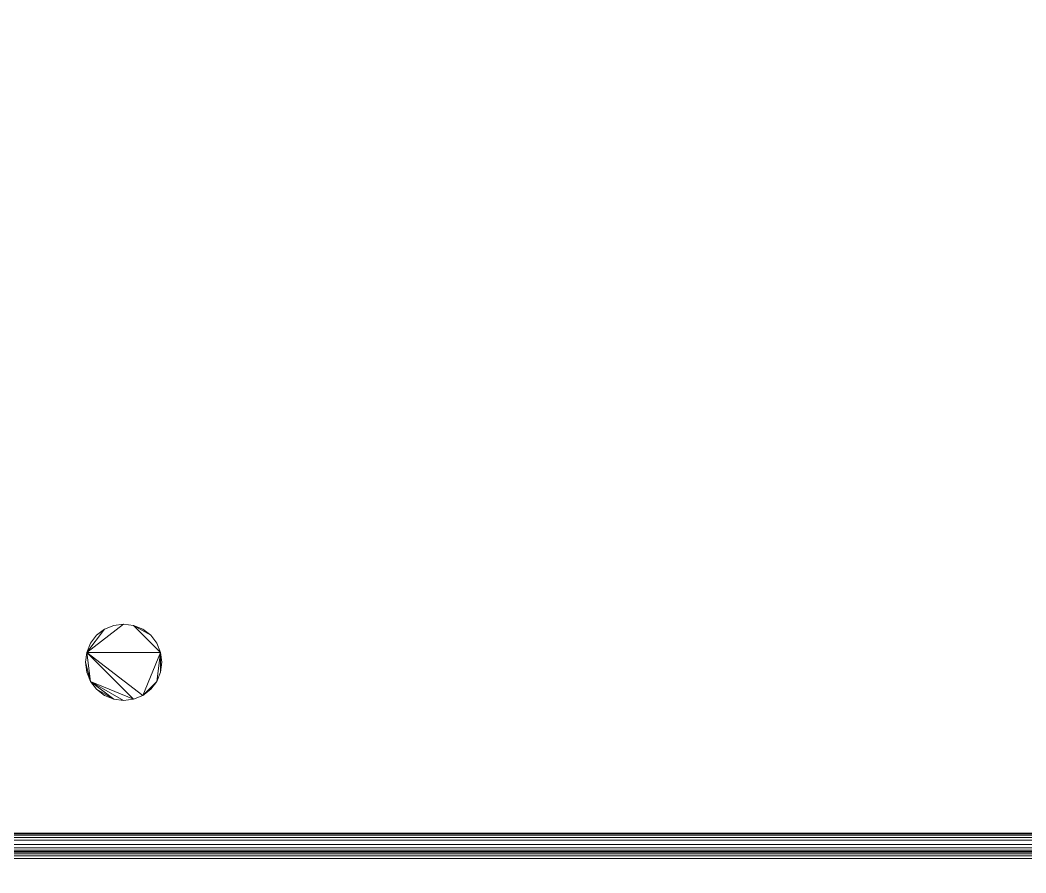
# Model space of a CAD drawing. Header units: inches. Extents: x -550 to 0, y -429 to 0.
# Drawn here: x -157.9 to -78.9, y -214.4 to -147.5 of the extents above; entities that cross this region are included whole.
import ezdxf

# ---------------------------------------------------------------- set-up
doc = ezdxf.new("R2010")
doc.units = ezdxf.units.IN
doc.header["$MEASUREMENT"] = 0
for name, color, linetype, lineweight in [('A-CLNG', 13, 'Continuous', 13), ('A-FLOR', 192, 'Continuous', 13), ('A-GENM', 13, 'Continuous', 9), ('Q-SPCQ', 91, 'Continuous', 9)]:
    doc.layers.add(name, color=color, linetype=linetype, lineweight=lineweight)

# ---------------------------------------------------------------- blocks, each defined once
blk = doc.blocks.new('Generic Models 34 - Generic Models 7-724973-_3D_')
at = {"layer": 'A-GENM'}
mesh = blk.add_polyface(dxfattribs=at)
corners = [(-6.5, -235.25, 105.805), (-209.425, -235.25, 105.805), (-215.5, -227.721, 105.805), (-215.5, -92, 105.805), (-6.5, -92, 105.805), (-48.5, -118, 105.805), (-175.5, -118, 105.805), (-195.5, -138, 105.805), (-195.5, -193.25, 105.805), (-175.5, -213.25, 105.805), (-48.5, -213.25, 105.805), (-28.5, -193.25, 105.805), (-28.5, -138, 105.805)]
mesh.append_faces([[corners[k] for k in face] for face in [(11, 0, 10)]], dxfattribs={"vtx0": -1, "vtx1": -1})
mesh.append_faces([[corners[k] for k in face] for face in [(4, 12, 5), (12, 4, 0, 11), (3, 6, 7), (10, 0, 1, 9), (2, 8, 9, 1)]], dxfattribs={"vtx0": -1, "vtx2": -1})
mesh.append_faces([[corners[k] for k in face] for face in [(3, 4, 5, 6), (2, 3, 7, 8)]], dxfattribs={"vtx1": -1, "vtx3": -1})
mesh = blk.add_polyface(dxfattribs=at)
corners = [(-6.5, -235.25, 111.906), (-6.5, -92, 111.906), (-215.5, -92, 111.906), (-215.5, -227.721, 111.906), (-209.425, -235.25, 111.906), (-48.5, -118, 111.906), (-28.5, -138, 111.906), (-28.5, -193.25, 111.906), (-48.5, -213.25, 111.906), (-175.5, -213.25, 111.906), (-195.5, -193.25, 111.906), (-195.5, -138, 111.906), (-175.5, -118, 111.906)]
mesh.append_faces([[corners[k] for k in face] for face in [(8, 0, 7), (6, 1, 5), (12, 2, 11)]], dxfattribs={"vtx0": -1, "vtx1": -1})
mesh.append_faces([[corners[k] for k in face] for face in [(3, 10, 11, 2), (2, 12, 5, 1)]], dxfattribs={"vtx0": -1, "vtx2": -1})
mesh.append_faces([[corners[k] for k in face] for face in [(4, 0, 8, 9), (3, 4, 9, 10), (6, 7, 0, 1)]], dxfattribs={"vtx1": -1, "vtx3": -1})
mesh = blk.add_polyface(dxfattribs=at)
corners = [(-175.5, -213.25, 111.906), (-48.5, -213.25, 111.906), (-48.5, -213.25, 105.805), (-175.5, -213.25, 105.805)]
mesh.append_faces([[corners[k] for k in face] for face in [(0, 1, 2, 3)]])
blk = doc.blocks.new('Specialty Equipment 8 - Specialty Equipment 3-725100-_3D_')
at = {"layer": 'Q-SPCQ'}
mesh = blk.add_polyface(dxfattribs=at)
corners = [(-136.074, -29.5, 112.783), (-135.971, -30.276, 112.783), (-135.672, -31, 112.783), (-135.195, -31.621, 112.783), (-134.574, -32.098, 112.783), (-133.85, -32.398, 112.783), (-133.074, -32.5, 112.783), (-132.297, -32.398, 112.783), (-131.574, -32.098, 112.783), (-130.952, -31.621, 112.783), (-130.475, -31, 112.783), (-130.176, -30.276, 112.783), (-130.074, -29.5, 112.783), (-130.176, -28.724, 112.783), (-130.475, -28, 112.783), (-130.952, -27.379, 112.783), (-131.574, -26.902, 112.783), (-132.297, -26.602, 112.783), (-133.074, -26.5, 112.783), (-133.85, -26.602, 112.783), (-134.574, -26.902, 112.783), (-135.195, -27.379, 112.783), (-135.672, -28, 112.783), (-135.971, -28.724, 112.783)]
mesh.append_faces([[corners[k] for k in face] for face in [(13, 10, 11, 12), (5, 3, 4), (17, 15, 16)]], dxfattribs={"vtx0": -1})
mesh.append_faces([[corners[k] for k in face] for face in [(20, 23, 18, 19)]], dxfattribs={"vtx0": -1, "vtx1": -1})
mesh.append_faces([[corners[k] for k in face] for face in [(23, 8, 13)]], dxfattribs={"vtx0": -1, "vtx1": -1, "vtx2": -1})
mesh.append_faces([[corners[k] for k in face] for face in [(23, 2, 7, 8), (23, 13, 17, 18)]], dxfattribs={"vtx0": -1, "vtx1": -1, "vtx3": -1})
mesh.append_faces([[corners[k] for k in face] for face in [(6, 7, 2)]], dxfattribs={"vtx1": -1, "vtx2": -1})
mesh.append_faces([[corners[k] for k in face] for face in [(5, 6, 2, 3)]], dxfattribs={"vtx1": -1, "vtx3": -1})
mesh.append_faces([[corners[k] for k in face] for face in [(0, 1, 2, 23), (21, 22, 23, 20)]], dxfattribs={"vtx2": -1})
mesh.append_faces([[corners[k] for k in face] for face in [(8, 9, 10, 13), (13, 14, 15, 17)]], dxfattribs={"vtx2": -1, "vtx3": -1})
mesh = blk.add_polyface(dxfattribs=at)
corners = [(-136.074, -29.5, 111.906), (-135.971, -28.724, 111.906), (-135.672, -28, 111.906), (-135.195, -27.379, 111.906), (-134.574, -26.902, 111.906), (-133.85, -26.602, 111.906), (-133.074, -26.5, 111.906), (-132.297, -26.602, 111.906), (-131.574, -26.902, 111.906), (-130.952, -27.379, 111.906), (-130.475, -28, 111.906), (-130.176, -28.724, 111.906), (-130.074, -29.5, 111.906), (-130.176, -30.276, 111.906), (-130.475, -31, 111.906), (-130.952, -31.621, 111.906), (-131.574, -32.098, 111.906), (-132.297, -32.398, 111.906), (-133.074, -32.5, 111.906), (-133.85, -32.398, 111.906), (-134.574, -32.098, 111.906), (-135.195, -31.621, 111.906), (-135.672, -31, 111.906), (-135.971, -30.276, 111.906)]
mesh.append_faces([[corners[k] for k in face] for face in [(9, 7, 8), (16, 14, 15)]], dxfattribs={"vtx0": -1})
mesh.append_faces([[corners[k] for k in face] for face in [(1, 11, 16, 17)]], dxfattribs={"vtx0": -1, "vtx1": -1, "vtx3": -1})
mesh.append_faces([[corners[k] for k in face] for face in [(1, 6, 7, 11), (22, 0, 1, 17), (11, 13, 14, 16)]], dxfattribs={"vtx0": -1, "vtx2": -1, "vtx3": -1})
mesh.append_faces([[corners[k] for k in face] for face in [(3, 4, 1, 2), (21, 22, 19, 20), (23, 0, 22), (12, 13, 11)]], dxfattribs={"vtx1": -1})
mesh.append_faces([[corners[k] for k in face] for face in [(18, 19, 22, 17)]], dxfattribs={"vtx1": -1, "vtx2": -1})
mesh.append_faces([[corners[k] for k in face] for face in [(9, 10, 11, 7), (4, 5, 6, 1)]], dxfattribs={"vtx2": -1, "vtx3": -1})
mesh = blk.add_polyface(dxfattribs=at)
corners = [(-136.074, -29.5, 112.783), (-135.971, -28.724, 112.783), (-135.672, -28, 112.783), (-135.195, -27.379, 112.783), (-134.574, -26.902, 112.783), (-133.85, -26.602, 112.783), (-133.074, -26.5, 112.783), (-132.297, -26.602, 112.783), (-131.574, -26.902, 112.783), (-130.952, -27.379, 112.783), (-130.475, -28, 112.783), (-130.176, -28.724, 112.783), (-130.074, -29.5, 112.783), (-130.074, -29.5, 111.906), (-130.176, -28.724, 111.906), (-130.475, -28, 111.906), (-130.952, -27.379, 111.906), (-131.574, -26.902, 111.906), (-132.297, -26.602, 111.906), (-133.074, -26.5, 111.906), (-133.85, -26.602, 111.906), (-134.574, -26.902, 111.906), (-135.195, -27.379, 111.906), (-135.672, -28, 111.906), (-135.971, -28.724, 111.906), (-136.074, -29.5, 111.906)]
mesh.append_faces([[corners[k] for k in face] for face in [(13, 14, 11, 12)]], dxfattribs={"vtx1": -1})
mesh.append_faces([[corners[k] for k in face] for face in [(14, 15, 10, 11), (16, 17, 8, 9), (15, 16, 9, 10), (17, 18, 7, 8), (6, 7, 18, 19), (19, 20, 5, 6), (20, 21, 4, 5), (22, 23, 2, 3), (21, 22, 3, 4), (23, 24, 1, 2)]], dxfattribs={"vtx1": -1, "vtx3": -1})
mesh.append_faces([[corners[k] for k in face] for face in [(25, 0, 1, 24)]], dxfattribs={"vtx2": -1})
mesh = blk.add_polyface(dxfattribs=at)
corners = [(-130.074, -29.5, 112.783), (-130.176, -30.276, 112.783), (-130.475, -31, 112.783), (-130.952, -31.621, 112.783), (-131.574, -32.098, 112.783), (-132.297, -32.398, 112.783), (-133.074, -32.5, 112.783), (-133.85, -32.398, 112.783), (-134.574, -32.098, 112.783), (-135.195, -31.621, 112.783), (-135.672, -31, 112.783), (-135.971, -30.276, 112.783), (-136.074, -29.5, 112.783), (-136.074, -29.5, 111.906), (-135.971, -30.276, 111.906), (-135.672, -31, 111.906), (-135.195, -31.621, 111.906), (-134.574, -32.098, 111.906), (-133.85, -32.398, 111.906), (-133.074, -32.5, 111.906), (-132.297, -32.398, 111.906), (-131.574, -32.098, 111.906), (-130.952, -31.621, 111.906), (-130.475, -31, 111.906), (-130.176, -30.276, 111.906), (-130.074, -29.5, 111.906)]
mesh.append_faces([[corners[k] for k in face] for face in [(13, 14, 11, 12), (0, 1, 24, 25)]], dxfattribs={"vtx1": -1})
mesh.append_faces([[corners[k] for k in face] for face in [(14, 15, 10, 11), (16, 17, 8, 9), (15, 16, 9, 10), (17, 18, 7, 8), (6, 7, 18, 19), (19, 20, 5, 6), (20, 21, 4, 5), (22, 23, 2, 3), (21, 22, 3, 4), (23, 24, 1, 2)]], dxfattribs={"vtx1": -1, "vtx3": -1})
blk = doc.blocks.new('Generic Models 38 - Generic Models 11-725147-_3D_')
at = {"layer": 'A-GENM'}
mesh = blk.add_polyface(dxfattribs=at)
corners = [(-175.5, -213.25, 111.906), (-48.5, -213.25, 111.906), (-28.5, -193.25, 111.906), (-28.5, -138, 111.906), (-48.5, -118, 111.906), (-175.5, -118, 111.906), (-195.5, -138, 111.906), (-195.5, -193.25, 111.906), (-30.5, -138.828, 111.906), (-30.5, -192.422, 111.906), (-49.328, -211.25, 111.906), (-174.672, -211.25, 111.906), (-193.5, -192.422, 111.906), (-193.5, -138.828, 111.906), (-174.672, -120, 111.906), (-49.328, -120, 111.906)]
mesh.append_faces([[corners[k] for k in face] for face in [(3, 8, 9, 2), (8, 3, 4, 15), (1, 10, 11, 0), (0, 11, 12, 7)]], dxfattribs={"vtx0": -1, "vtx2": -1})
mesh.append_faces([[corners[k] for k in face] for face in [(14, 15, 4, 5), (1, 2, 9, 10), (13, 14, 5, 6), (12, 13, 6, 7)]], dxfattribs={"vtx1": -1, "vtx3": -1})
mesh = blk.add_polyface(dxfattribs=at)
corners = [(-49.328, -211.25, 111.906), (-49.303, -211.311, 111.654), (-49.254, -211.429, 111.424), (-49.185, -211.596, 111.227), (-49.099, -211.805, 111.073), (-174.901, -211.805, 111.073), (-174.815, -211.596, 111.227), (-174.746, -211.429, 111.424), (-174.697, -211.311, 111.654), (-174.672, -211.25, 111.906)]
mesh.append_faces([[corners[k] for k in face] for face in [(5, 6, 3, 4), (0, 1, 8, 9)]], dxfattribs={"vtx1": -1})
mesh.append_faces([[corners[k] for k in face] for face in [(2, 3, 6, 7), (7, 8, 1, 2)]], dxfattribs={"vtx1": -1, "vtx3": -1})
mesh = blk.add_polyface(dxfattribs=at)
corners = [(-49.099, -211.805, 111.073), (-48.96, -212.139, 110.828), (-48.849, -212.408, 110.511), (-48.77, -212.597, 110.141), (-48.73, -212.695, 109.738), (-175.27, -212.695, 109.738), (-175.23, -212.597, 110.141), (-175.151, -212.408, 110.511), (-175.04, -212.139, 110.828), (-174.901, -211.805, 111.073)]
mesh.append_faces([[corners[k] for k in face] for face in [(0, 1, 8, 9)]], dxfattribs={"vtx1": -1})
mesh.append_faces([[corners[k] for k in face] for face in [(2, 3, 6, 7), (7, 8, 1, 2)]], dxfattribs={"vtx1": -1, "vtx3": -1})
mesh.append_faces([[corners[k] for k in face] for face in [(3, 4, 5, 6)]], dxfattribs={"vtx3": -1})
mesh = blk.add_polyface(dxfattribs=at)
corners = [(-48.73, -212.695, 109.738), (-48.704, -212.756, 109.486), (-48.656, -212.874, 109.256), (-48.586, -213.041, 109.059), (-48.5, -213.25, 108.906), (-175.5, -213.25, 108.906), (-175.414, -213.041, 109.059), (-175.344, -212.874, 109.256), (-175.296, -212.756, 109.486), (-175.27, -212.695, 109.738)]
mesh.append_faces([[corners[k] for k in face] for face in [(5, 6, 3, 4), (0, 1, 8, 9)]], dxfattribs={"vtx1": -1})
mesh.append_faces([[corners[k] for k in face] for face in [(2, 3, 6, 7), (7, 8, 1, 2)]], dxfattribs={"vtx1": -1, "vtx3": -1})
mesh = blk.add_polyface(dxfattribs=at)
corners = [(-48.5, -213.25, 108.906), (-48.5, -213.25, 111.906), (-175.5, -213.25, 111.906), (-175.5, -213.25, 108.906)]
mesh.append_faces([[corners[k] for k in face] for face in [(3, 0, 1, 2)]])
blk = doc.blocks.new('Generic Models 39 - Generic Models 12-725292-_3D_')
at = {"layer": 'A-GENM'}
mesh = blk.add_polyface(dxfattribs=at)
corners = [(-215.5, -92, 106), (-215.5, -227.721, 106), (-209.425, -235.25, 106), (-6.5, -235.25, 106), (-6.5, -92, 106), (-9.5, -232.25, 106), (-207.991, -232.25, 106), (-212.5, -226.661, 106), (-212.5, -95, 106), (-9.5, -95, 106)]
mesh.append_faces([[corners[k] for k in face] for face in [(8, 0, 1, 7), (0, 8, 9, 4)]], dxfattribs={"vtx0": -1, "vtx2": -1})
mesh.append_faces([[corners[k] for k in face] for face in [(6, 7, 1, 2), (9, 5, 3, 4), (5, 6, 2, 3)]], dxfattribs={"vtx1": -1, "vtx3": -1})
blk = doc.blocks.new('Generic Models 49 - Generic Models 49-773309-_3D_')
at = {"layer": 'A-GENM'}
mesh = blk.add_polyface(dxfattribs=at)
corners = [(-369.75, -284.75, 106), (-369.75, -287.75, 106), (-312.25, -287.75, 106), (-312.25, -317.75, 106), (-363.25, -317.75, 106), (-363.25, -422.25, 106), (-6.5, -422.25, 106), (-6.5, -298.25, 106), (-58.25, -243.25, 106), (-213.25, -243.25, 106), (-223.5, -230.546, 106), (-223.5, -174, 106), (-273, -174, 106), (-273, -177, 106), (-226.5, -177, 106), (-226.5, -231.605, 106), (-214.684, -246.25, 106), (-59.546, -246.25, 106), (-9.5, -299.439, 106), (-9.5, -419.25, 106), (-360.25, -419.25, 106), (-360.25, -320.75, 106), (-309.25, -320.75, 106), (-309.25, -284.75, 106)]
mesh.append_faces([[corners[k] for k in face] for face in [(9, 16, 17, 8), (19, 6, 7, 18)]], dxfattribs={"vtx0": -1, "vtx2": -1})
mesh.append_faces([[corners[k] for k in face] for face in [(4, 5, 20, 21), (19, 20, 5, 6), (21, 22, 3, 4), (2, 3, 22, 23), (17, 18, 7, 8), (10, 11, 14, 15), (9, 10, 15, 16)]], dxfattribs={"vtx1": -1, "vtx3": -1})
mesh.append_faces([[corners[k] for k in face] for face in [(0, 1, 2, 23), (12, 13, 14, 11)]], dxfattribs={"vtx2": -1})

msp = doc.modelspace()

# ---------------------------------------------------------------- block references
at = {"layer": 'A-GENM'}
for name, p in [('Generic Models 34 - Generic Models 7-724973-_3D_', (0, 0, -5.906)), ('Generic Models 39 - Generic Models 12-725292-_3D_', (0, 0, -6.101)), ('Generic Models 38 - Generic Models 11-725147-_3D_', (0, 0, -5.906)), ('Generic Models 49 - Generic Models 49-773309-_3D_', (0, 0))]:
    msp.add_blockref(name, p, dxfattribs=at)
at = {"layer": 'Q-SPCQ'}
msp.add_blockref('Specialty Equipment 8 - Specialty Equipment 3-725100-_3D_', (-16.676, -168.359, -6.783), dxfattribs=at)

# ---------------------------------------------------------------- meshes
at = {"layer": 'A-CLNG'}
mesh = msp.add_polyface(dxfattribs=at)
corners = [(-318.75, 0, 111.906), (-318.75, -230.25, 111.906), (-312.25, -230.25, 111.906), (-312.25, -236.75, 111.906), (-318.75, -236.75, 111.906), (-364.25, -236.75, 111.906), (-364.25, -284.75, 111.906), (-369.75, -284.75, 111.906), (-369.75, -294.25, 111.906), (-534.25, -294.25, 111.906), (-534.25, -428.75, 111.906), (0, -428.75, 111.906), (0, 0, 111.906), (-312.25, -227.783, 111.906), (-312.25, -117.5, 111.906), (-273, -117.5, 111.906), (-273, -174, 111.906), (-273.535, -174, 111.906), (-273.535, -227.783, 111.906)]
mesh.append_faces([[corners[k] for k in face] for face in [(12, 18, 11)]], dxfattribs={"vtx0": -1, "vtx1": -1})
mesh.append_faces([[corners[k] for k in face] for face in [(11, 18, 8)]], dxfattribs={"vtx0": -1, "vtx1": -1, "vtx2": -1})
mesh.append_faces([[corners[k] for k in face] for face in [(6, 8, 18, 3)]], dxfattribs={"vtx0": -1, "vtx1": -1, "vtx2": -1, "vtx3": -1})
mesh.append_faces([[corners[k] for k in face] for face in [(0, 14, 15, 12), (12, 15, 16), (14, 0, 1)]], dxfattribs={"vtx0": -1, "vtx2": -1})
mesh.append_faces([[corners[k] for k in face] for face in [(13, 14, 1, 2), (18, 13, 2, 3)]], dxfattribs={"vtx1": -1, "vtx3": -1})
mesh.append_faces([[corners[k] for k in face] for face in [(6, 7, 8), (4, 5, 6, 3)]], dxfattribs={"vtx2": -1})
mesh.append_faces([[corners[k] for k in face] for face in [(16, 17, 18, 12)]], dxfattribs={"vtx2": -1, "vtx3": -1})
mesh.append_faces([[corners[k] for k in face] for face in [(8, 9, 10, 11)]], dxfattribs={"vtx3": -1})
mesh = msp.add_polyface(dxfattribs=at)
corners = [(-318.75, 0, 106), (0, 0, 106), (0, -428.75, 106), (-534.25, -428.75, 106), (-534.25, -294.25, 106), (-369.75, -294.25, 106), (-369.75, -284.75, 106), (-364.25, -284.75, 106), (-364.25, -236.75, 106), (-318.75, -236.75, 106), (-312.25, -236.75, 106), (-312.25, -230.25, 106), (-318.75, -230.25, 106), (-312.25, -227.783, 106), (-273.535, -227.783, 106), (-273.535, -174, 106), (-273, -174, 106), (-273, -117.5, 106), (-312.25, -117.5, 106)]
mesh.append_faces([[corners[k] for k in face] for face in [(16, 14, 15)]], dxfattribs={"vtx0": -1})
mesh.append_faces([[corners[k] for k in face] for face in [(0, 18, 12), (17, 1, 16)]], dxfattribs={"vtx0": -1, "vtx1": -1})
mesh.append_faces([[corners[k] for k in face] for face in [(10, 14, 7)]], dxfattribs={"vtx0": -1, "vtx1": -1, "vtx2": -1})
mesh.append_faces([[corners[k] for k in face] for face in [(14, 2, 5, 7)]], dxfattribs={"vtx0": -1, "vtx1": -1, "vtx2": -1, "vtx3": -1})
mesh.append_faces([[corners[k] for k in face] for face in [(14, 16, 1, 2)]], dxfattribs={"vtx0": -1, "vtx1": -1, "vtx3": -1})
mesh.append_faces([[corners[k] for k in face] for face in [(13, 11, 12, 18), (11, 13, 14, 10)]], dxfattribs={"vtx0": -1, "vtx2": -1})
mesh.append_faces([[corners[k] for k in face] for face in [(9, 10, 7, 8)]], dxfattribs={"vtx1": -1})
mesh.append_faces([[corners[k] for k in face] for face in [(17, 18, 0, 1)]], dxfattribs={"vtx1": -1, "vtx3": -1})
mesh.append_faces([[corners[k] for k in face] for face in [(3, 4, 5, 2), (5, 6, 7)]], dxfattribs={"vtx2": -1})
at = {"layer": 'A-FLOR'}
mesh = msp.add_polyface(dxfattribs=at)
corners = [(-318.75, -230.25, -5.906), (-318.75, 0, -5.906), (0, 0, -5.906), (0, -428.75, -5.906), (-534.25, -428.75, -5.906), (-534.25, -294.25, -5.906), (-549, -294.25, -5.906), (-549, -230.25, -5.906)]
mesh.append_faces([[corners[k] for k in face] for face in [(2, 3, 0, 1)]], dxfattribs={"vtx1": -1})
mesh.append_faces([[corners[k] for k in face] for face in [(4, 5, 0, 3)]], dxfattribs={"vtx1": -1, "vtx2": -1})
mesh.append_faces([[corners[k] for k in face] for face in [(5, 6, 7, 0)]], dxfattribs={"vtx3": -1})
mesh = msp.add_polyface(dxfattribs=at)
corners = [(-318.75, -230.25), (-549, -230.25), (-549, -294.25), (-534.25, -294.25), (-534.25, -428.75), (0, -428.75), (0, 0), (-318.75, 0)]
mesh.append_faces([[corners[k] for k in face] for face in [(0, 5, 6, 7), (3, 0, 1, 2)]], dxfattribs={"vtx0": -1})
mesh.append_faces([[corners[k] for k in face] for face in [(0, 3, 4, 5)]], dxfattribs={"vtx0": -1, "vtx3": -1})

doc.saveas('drawing.dxf')
